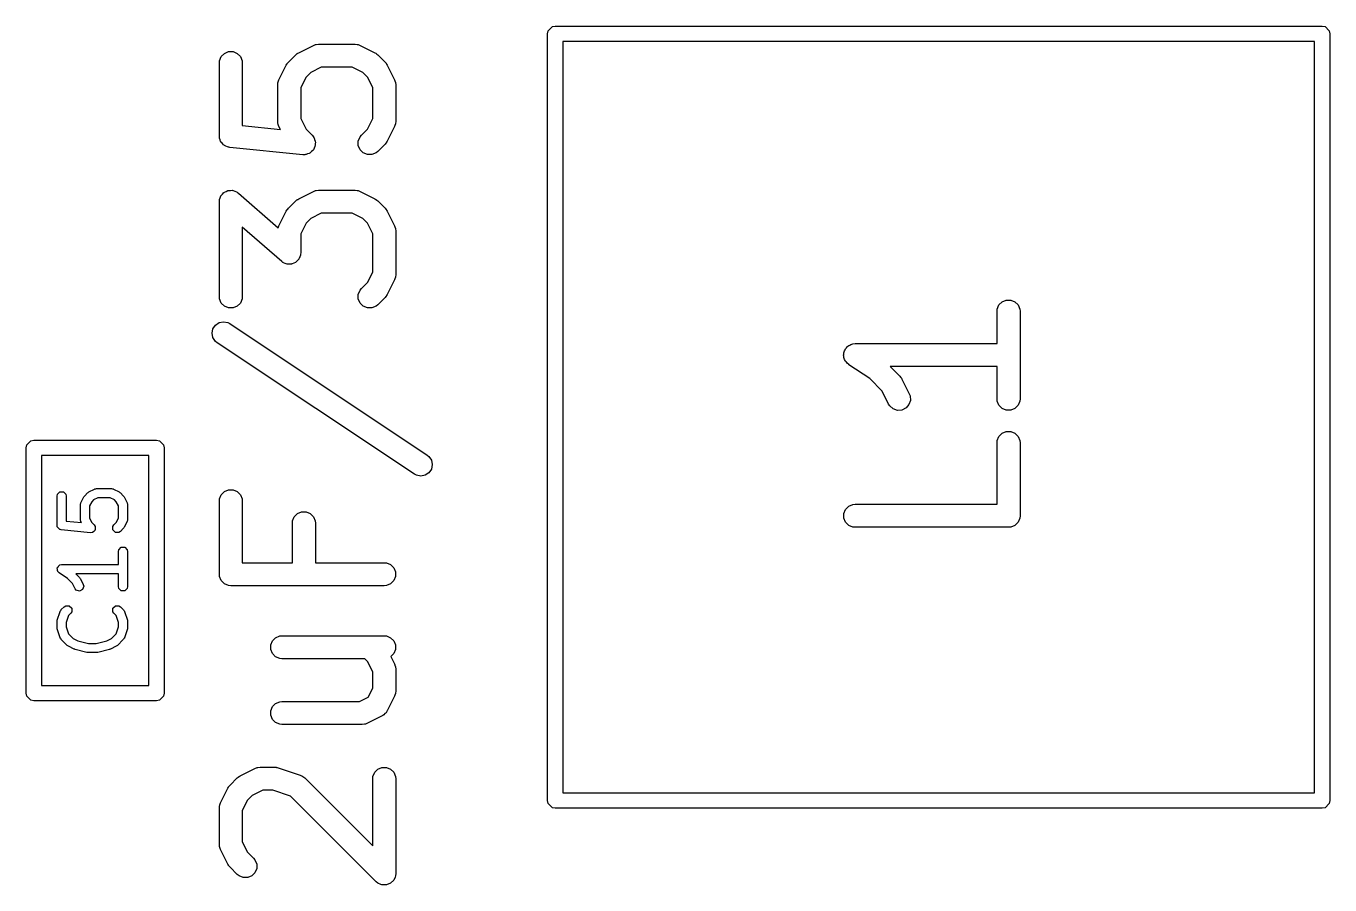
# Model space of a CAD drawing. Extents: x 4.17 to 6.89, y -6.18 to -1.34.
# Drawn here: x 4.8839 to 5.2185, y -2.9547 to -2.7343 of the extents above; entities that cross this region are included whole.
import ezdxf

# ---------------------------------------------------------------- set-up
doc = ezdxf.new("R2010")
doc.units = 0
doc.header["$MEASUREMENT"] = 0
doc.layers.add('BLACK', color=7, linetype='CONTINUOUS')

msp = doc.modelspace()

# ---------------------------------------------------------------- linework, layer by layer
at = {"layer": 'BLACK', "linetype": 'CONTINUOUS'}
for p, q in [((5.01772, -2.73622), (5.01787, -2.73547)), ((5.01772, -2.93307), (5.01772, -2.73622)), ((5.01787, -2.73547), (5.01893, -2.7344)), ((5.01893, -2.7344), (5.01969, -2.73425)), ((5.01969, -2.73425), (5.21654, -2.73425)), ((5.21654, -2.73425), (5.21729, -2.7344)), ((5.21729, -2.7344), (5.21835, -2.73547)), ((5.21835, -2.73547), (5.2185, -2.73622)), ((5.2185, -2.73622), (5.2185, -2.93307)), ((4.95384, -2.74108), (4.95759, -2.7392)), ((4.95759, -2.7392), (4.95813, -2.739)), ((4.95813, -2.739), (4.95823, -2.73899)), ((4.95823, -2.73899), (4.95833, -2.73895)), ((4.95833, -2.73895), (4.95891, -2.73889)), ((4.95891, -2.73889), (4.96828, -2.73889)), ((4.96828, -2.73889), (4.96886, -2.73895)), ((4.96886, -2.73895), (4.96896, -2.73899)), ((4.96896, -2.73899), (4.96906, -2.739)), ((4.96906, -2.739), (4.9696, -2.7392)), ((4.9696, -2.7392), (4.97335, -2.74108)), ((5.02165, -2.73819), (5.02165, -2.9311)), ((5.21457, -2.73819), (5.02165, -2.73819)), ((5.21457, -2.9311), (5.21457, -2.73819)), ((4.93346, -2.74372), (4.93351, -2.74314)), ((4.93346, -2.76247), (4.93346, -2.74372)), ((4.93351, -2.74314), (4.93396, -2.74208)), ((4.93396, -2.74208), (4.93477, -2.74126)), ((4.93477, -2.74126), (4.93583, -2.74082)), ((4.93583, -2.74082), (4.93699, -2.74082)), ((4.93699, -2.74082), (4.93805, -2.74126)), ((4.93805, -2.74126), (4.93887, -2.74208)), ((4.93887, -2.74208), (4.93931, -2.74314)), ((4.93931, -2.74314), (4.93936, -2.74372)), ((4.93936, -2.74372), (4.93936, -2.75979)), ((4.95064, -2.74427), (4.9508, -2.74403)), ((4.9508, -2.74403), (4.95083, -2.74395)), ((4.95083, -2.74395), (4.95089, -2.74387)), ((4.95089, -2.74387), (4.95095, -2.74378)), ((4.95095, -2.74378), (4.95101, -2.74373)), ((4.95101, -2.74373), (4.9512, -2.74351)), ((4.9512, -2.74351), (4.95307, -2.74163)), ((4.95307, -2.74163), (4.9533, -2.74145)), ((4.9533, -2.74145), (4.95335, -2.74139)), ((4.95335, -2.74139), (4.95344, -2.74133)), ((4.95344, -2.74133), (4.95352, -2.74126)), ((4.95352, -2.74126), (4.95359, -2.74123)), ((4.95359, -2.74123), (4.95384, -2.74108)), ((4.97335, -2.74108), (4.9736, -2.74123)), ((4.9736, -2.74123), (4.97367, -2.74126)), ((4.97367, -2.74126), (4.97375, -2.74133)), ((4.97375, -2.74133), (4.97384, -2.74139)), ((4.97384, -2.74139), (4.97389, -2.74145)), ((4.97389, -2.74145), (4.97412, -2.74163)), ((4.97412, -2.74163), (4.97599, -2.74351)), ((4.97599, -2.74351), (4.97618, -2.74373)), ((4.97618, -2.74373), (4.97624, -2.74378)), ((4.97624, -2.74378), (4.97629, -2.74387)), ((4.97629, -2.74387), (4.97636, -2.74395)), ((4.97636, -2.74395), (4.97639, -2.74403)), ((4.97639, -2.74403), (4.97655, -2.74427)), ((4.94877, -2.74802), (4.95064, -2.74427)), ((4.95571, -2.74734), (4.95436, -2.75004)), ((4.95691, -2.74615), (4.95571, -2.74734)), ((4.9596, -2.7448), (4.95691, -2.74615)), ((4.96758, -2.7448), (4.9596, -2.7448)), ((4.97028, -2.74615), (4.96758, -2.7448)), ((4.97148, -2.74734), (4.97028, -2.74615)), ((4.97283, -2.75004), (4.97148, -2.74734)), ((4.97655, -2.74427), (4.97842, -2.74802)), ((4.94846, -2.74934), (4.94851, -2.74877)), ((4.94846, -2.75872), (4.94846, -2.74934)), ((4.94851, -2.74877), (4.94855, -2.74867)), ((4.94855, -2.74867), (4.94856, -2.74856)), ((4.94856, -2.74856), (4.94877, -2.74802)), ((4.95436, -2.75004), (4.95436, -2.75802)), ((4.97283, -2.75802), (4.97283, -2.75004)), ((4.97842, -2.74802), (4.97863, -2.74856)), ((4.97863, -2.74856), (4.97864, -2.74867)), ((4.97864, -2.74867), (4.97868, -2.74877)), ((4.97868, -2.74877), (4.97873, -2.74934)), ((4.97873, -2.74934), (4.97873, -2.75872)), ((4.93936, -2.75979), (4.94913, -2.76077)), ((4.94851, -2.75929), (4.94846, -2.75872)), ((4.94855, -2.75939), (4.94851, -2.75929)), ((4.94856, -2.7595), (4.94855, -2.75939)), ((4.94877, -2.76004), (4.94856, -2.7595)), ((4.94913, -2.76077), (4.94877, -2.76004)), ((4.95436, -2.75802), (4.95571, -2.76072)), ((4.95571, -2.76072), (4.95725, -2.76225)), ((4.96994, -2.76225), (4.97148, -2.76072)), ((4.97148, -2.76072), (4.97283, -2.75802)), ((4.97842, -2.76004), (4.97655, -2.76379)), ((4.97863, -2.7595), (4.97842, -2.76004)), ((4.97864, -2.75939), (4.97863, -2.7595)), ((4.97868, -2.75929), (4.97864, -2.75939)), ((4.97873, -2.75872), (4.97868, -2.75929)), ((4.93348, -2.76268), (4.93346, -2.76247)), ((4.93347, -2.76275), (4.93348, -2.76268)), ((4.93349, -2.76282), (4.93347, -2.76275)), ((4.93351, -2.76304), (4.93349, -2.76282)), ((4.93368, -2.76344), (4.93351, -2.76304)), ((4.9338, -2.76386), (4.93368, -2.76344)), ((4.9339, -2.76397), (4.9338, -2.76386)), ((4.93396, -2.76411), (4.9339, -2.76397)), ((4.93426, -2.76441), (4.93396, -2.76411)), ((4.95725, -2.76225), (4.95761, -2.7627)), ((4.95761, -2.7627), (4.95767, -2.76284)), ((4.95767, -2.76284), (4.95776, -2.76295)), ((4.95776, -2.76295), (4.95789, -2.76337)), ((4.95789, -2.76337), (4.95805, -2.76377)), ((4.95805, -2.76377), (4.95805, -2.76391)), ((4.95805, -2.76391), (4.9581, -2.76406)), ((4.9581, -2.76406), (4.95805, -2.76449)), ((4.96913, -2.76377), (4.96958, -2.7627)), ((4.96913, -2.76492), (4.96913, -2.76377)), ((4.96958, -2.7627), (4.96994, -2.76225)), ((4.97636, -2.76411), (4.97629, -2.76419)), ((4.97639, -2.76404), (4.97636, -2.76411)), ((4.97655, -2.76379), (4.97639, -2.76404)), ((4.93453, -2.76475), (4.93426, -2.76441)), ((4.93466, -2.76482), (4.93453, -2.76475)), ((4.93477, -2.76492), (4.93466, -2.76482)), ((4.93517, -2.76509), (4.93477, -2.76492)), ((4.93555, -2.76529), (4.93517, -2.76509)), ((4.93577, -2.76534), (4.93555, -2.76529)), ((4.93583, -2.76536), (4.93577, -2.76534)), ((4.93591, -2.76536), (4.93583, -2.76536)), ((4.93612, -2.76541), (4.93591, -2.76536)), ((4.95486, -2.76728), (4.93612, -2.76541)), ((4.95544, -2.76728), (4.95486, -2.76728)), ((4.95559, -2.76724), (4.95544, -2.76728)), ((4.95573, -2.76724), (4.95559, -2.76724)), ((4.95613, -2.76707), (4.95573, -2.76724)), ((4.95655, -2.76695), (4.95613, -2.76707)), ((4.95666, -2.76685), (4.95655, -2.76695)), ((4.9568, -2.7668), (4.95666, -2.76685)), ((4.9571, -2.76649), (4.9568, -2.7668)), ((4.95744, -2.76622), (4.9571, -2.76649)), ((4.95751, -2.76609), (4.95744, -2.76622)), ((4.95761, -2.76598), (4.95751, -2.76609)), ((4.95778, -2.76558), (4.95761, -2.76598)), ((4.95798, -2.7652), (4.95778, -2.76558)), ((4.958, -2.76506), (4.95798, -2.7652)), ((4.95805, -2.76492), (4.958, -2.76506)), ((4.95805, -2.76449), (4.95805, -2.76492)), ((4.96958, -2.76598), (4.96913, -2.76492)), ((4.97039, -2.7668), (4.96958, -2.76598)), ((4.97145, -2.76724), (4.97039, -2.7668)), ((4.97261, -2.76724), (4.97145, -2.76724)), ((4.97367, -2.7668), (4.97261, -2.76724)), ((4.97412, -2.76643), (4.97367, -2.7668)), ((4.97599, -2.76456), (4.97412, -2.76643)), ((4.97618, -2.76433), (4.97599, -2.76456)), ((4.97624, -2.76428), (4.97618, -2.76433)), ((4.97629, -2.76419), (4.97624, -2.76428)), ((4.93396, -2.7777), (4.93429, -2.77736)), ((4.93429, -2.77736), (4.93461, -2.777)), ((4.93461, -2.777), (4.9347, -2.77696)), ((4.9347, -2.77696), (4.93477, -2.77688)), ((4.93477, -2.77688), (4.93521, -2.7767)), ((4.93521, -2.7767), (4.93564, -2.77649)), ((4.93564, -2.77649), (4.93574, -2.77648)), ((4.93574, -2.77648), (4.93583, -2.77644)), ((4.93583, -2.77644), (4.93631, -2.77644)), ((4.93631, -2.77644), (4.93679, -2.77641)), ((4.93679, -2.77641), (4.93689, -2.77644)), ((4.93689, -2.77644), (4.93699, -2.77644)), ((4.93699, -2.77644), (4.93743, -2.77663)), ((4.93743, -2.77663), (4.93788, -2.77678)), ((4.93788, -2.77678), (4.938, -2.77686)), ((4.938, -2.77686), (4.93805, -2.77688)), ((4.93805, -2.77688), (4.93811, -2.77694)), ((4.93811, -2.77694), (4.93835, -2.77712)), ((4.93835, -2.77712), (4.94856, -2.78605)), ((4.95384, -2.77857), (4.95759, -2.7767)), ((4.95759, -2.7767), (4.95813, -2.77649)), ((4.95813, -2.77649), (4.95823, -2.77648)), ((4.95823, -2.77648), (4.95833, -2.77644)), ((4.95833, -2.77644), (4.95891, -2.77639)), ((4.95891, -2.77639), (4.96828, -2.77639)), ((4.96828, -2.77639), (4.96886, -2.77644)), ((4.96886, -2.77644), (4.96896, -2.77648)), ((4.96896, -2.77648), (4.96906, -2.77649)), ((4.96906, -2.77649), (4.9696, -2.7767)), ((4.9696, -2.7767), (4.97335, -2.77857)), ((4.93346, -2.77934), (4.93349, -2.77904)), ((4.93346, -2.80371), (4.93346, -2.77934)), ((4.93348, -2.77896), (4.9335, -2.7789)), ((4.93349, -2.77904), (4.93348, -2.77896)), ((4.9335, -2.7789), (4.93351, -2.77876)), ((4.93351, -2.77876), (4.9337, -2.77832)), ((4.9337, -2.77832), (4.93385, -2.77787)), ((4.93385, -2.77787), (4.93392, -2.77779)), ((4.93392, -2.77779), (4.93396, -2.7777)), ((4.9512, -2.781), (4.95307, -2.77913)), ((4.95307, -2.77913), (4.9533, -2.77894)), ((4.9533, -2.77894), (4.95335, -2.77888)), ((4.95335, -2.77888), (4.95344, -2.77883)), ((4.95344, -2.77883), (4.95352, -2.77876)), ((4.95352, -2.77876), (4.95359, -2.77873)), ((4.95359, -2.77873), (4.95384, -2.77857)), ((4.97335, -2.77857), (4.9736, -2.77873)), ((4.9736, -2.77873), (4.97367, -2.77876)), ((4.97367, -2.77876), (4.97375, -2.77883)), ((4.97375, -2.77883), (4.97384, -2.77888)), ((4.97384, -2.77888), (4.97389, -2.77894)), ((4.97389, -2.77894), (4.97412, -2.77913)), ((4.97412, -2.77913), (4.97599, -2.781)), ((4.94877, -2.78552), (4.95064, -2.78177)), ((4.95064, -2.78177), (4.9508, -2.78152)), ((4.9508, -2.78152), (4.95083, -2.78145)), ((4.95083, -2.78145), (4.95089, -2.78137)), ((4.95089, -2.78137), (4.95095, -2.78128)), ((4.95095, -2.78128), (4.95101, -2.78123)), ((4.95101, -2.78123), (4.9512, -2.781)), ((4.95691, -2.78364), (4.95571, -2.78484)), ((4.9596, -2.78229), (4.95691, -2.78364)), ((4.96758, -2.78229), (4.9596, -2.78229)), ((4.97028, -2.78364), (4.96758, -2.78229)), ((4.97148, -2.78484), (4.97028, -2.78364)), ((4.97599, -2.781), (4.97618, -2.78123)), ((4.97618, -2.78123), (4.97624, -2.78128)), ((4.97624, -2.78128), (4.97629, -2.78137)), ((4.97629, -2.78137), (4.97636, -2.78145)), ((4.97636, -2.78145), (4.97639, -2.78152)), ((4.97639, -2.78152), (4.97655, -2.78177)), ((4.97655, -2.78177), (4.97842, -2.78552)), ((4.94946, -2.79469), (4.93936, -2.78585)), ((4.93936, -2.78585), (4.93936, -2.80371)), ((4.94856, -2.78605), (4.94877, -2.78552)), ((4.95571, -2.78484), (4.95436, -2.78754)), ((4.95436, -2.78754), (4.95436, -2.79246)), ((4.97283, -2.78754), (4.97148, -2.78484)), ((4.97283, -2.79739), (4.97283, -2.78754)), ((4.97842, -2.78552), (4.97863, -2.78606)), ((4.97863, -2.78606), (4.97864, -2.78617)), ((4.97864, -2.78617), (4.97868, -2.78626)), ((4.97868, -2.78626), (4.97873, -2.78684)), ((4.97873, -2.78684), (4.97873, -2.79809)), ((4.95386, -2.7941), (4.95352, -2.79444)), ((4.9539, -2.79401), (4.95386, -2.7941)), ((4.95397, -2.79394), (4.9539, -2.79401)), ((4.95412, -2.79348), (4.95397, -2.79394)), ((4.9543, -2.79304), (4.95412, -2.79348)), ((4.95432, -2.7929), (4.9543, -2.79304)), ((4.95434, -2.79285), (4.95432, -2.7929)), ((4.95436, -2.79246), (4.95433, -2.79277)), ((4.95433, -2.79277), (4.95434, -2.79285)), ((4.94971, -2.79486), (4.94946, -2.79469)), ((4.94977, -2.79492), (4.94971, -2.79486)), ((4.94982, -2.79494), (4.94977, -2.79492)), ((4.94993, -2.79502), (4.94982, -2.79494)), ((4.95039, -2.79518), (4.94993, -2.79502)), ((4.95083, -2.79536), (4.95039, -2.79518)), ((4.95093, -2.79536), (4.95083, -2.79536)), ((4.95103, -2.79539), (4.95093, -2.79536)), ((4.9515, -2.79536), (4.95103, -2.79539)), ((4.95198, -2.79536), (4.9515, -2.79536)), ((4.95208, -2.79532), (4.95198, -2.79536)), ((4.95218, -2.79531), (4.95208, -2.79532)), ((4.95261, -2.7951), (4.95218, -2.79531)), ((4.95305, -2.79492), (4.95261, -2.7951)), ((4.95312, -2.79485), (4.95305, -2.79492)), ((4.95321, -2.7948), (4.95312, -2.79485)), ((4.95352, -2.79444), (4.95321, -2.7948)), ((4.97148, -2.80009), (4.97283, -2.79739)), ((4.96994, -2.80162), (4.97148, -2.80009)), ((4.97842, -2.79941), (4.97655, -2.80316)), ((4.97863, -2.79887), (4.97842, -2.79941)), ((4.97864, -2.79876), (4.97863, -2.79887)), ((4.97868, -2.79866), (4.97864, -2.79876)), ((4.97873, -2.79809), (4.97868, -2.79866)), ((4.93351, -2.80429), (4.93346, -2.80371)), ((4.93396, -2.80535), (4.93351, -2.80429)), ((4.93931, -2.80429), (4.93887, -2.80535)), ((4.93936, -2.80371), (4.93931, -2.80429)), ((4.96913, -2.80314), (4.96958, -2.80207)), ((4.96913, -2.80429), (4.96913, -2.80314)), ((4.96958, -2.80535), (4.96913, -2.80429)), ((4.96958, -2.80207), (4.96994, -2.80162)), ((4.97599, -2.80393), (4.97412, -2.8058)), ((4.97618, -2.8037), (4.97599, -2.80393)), ((4.97624, -2.80365), (4.97618, -2.8037)), ((4.97629, -2.80356), (4.97624, -2.80365)), ((4.97636, -2.80348), (4.97629, -2.80356)), ((4.97639, -2.80341), (4.97636, -2.80348)), ((4.97655, -2.80316), (4.97639, -2.80341)), ((4.93477, -2.80617), (4.93396, -2.80535)), ((4.93583, -2.80661), (4.93477, -2.80617)), ((4.93699, -2.80661), (4.93583, -2.80661)), ((4.93805, -2.80617), (4.93699, -2.80661)), ((4.93887, -2.80535), (4.93805, -2.80617)), ((4.97039, -2.80617), (4.96958, -2.80535)), ((4.97145, -2.80661), (4.97039, -2.80617)), ((4.97261, -2.80661), (4.97145, -2.80661)), ((4.97367, -2.80617), (4.97261, -2.80661)), ((4.97412, -2.8058), (4.97367, -2.80617)), ((5.13306, -2.80746), (5.13312, -2.80689)), ((5.13306, -2.81576), (5.13306, -2.80746)), ((5.13312, -2.80689), (5.13356, -2.80582)), ((5.13356, -2.80582), (5.13438, -2.80501)), ((5.13438, -2.80501), (5.13544, -2.80457)), ((5.13544, -2.80457), (5.13659, -2.80457)), ((5.13659, -2.80457), (5.13766, -2.80501)), ((5.13766, -2.80501), (5.13847, -2.80582)), ((5.13847, -2.80582), (5.13891, -2.80689)), ((5.13891, -2.80689), (5.13897, -2.80746)), ((5.13897, -2.80746), (5.13897, -2.82996)), ((4.93181, -2.81196), (4.93245, -2.811)), ((4.93245, -2.811), (4.9334, -2.81036)), ((4.9334, -2.81036), (4.93453, -2.81013)), ((4.93453, -2.81013), (4.93566, -2.81036)), ((4.93566, -2.81036), (4.93617, -2.81063)), ((4.93617, -2.81063), (4.98679, -2.84437)), ((4.93158, -2.81309), (4.93181, -2.81196)), ((4.93181, -2.81422), (4.93158, -2.81309)), ((4.93245, -2.81518), (4.93181, -2.81422)), ((4.9329, -2.81554), (4.93245, -2.81518)), ((4.98352, -2.84929), (4.9329, -2.81554)), ((5.09386, -2.81787), (5.09392, -2.81758)), ((5.09392, -2.81758), (5.09408, -2.81734)), ((5.09408, -2.81734), (5.09419, -2.81707)), ((5.09419, -2.81707), (5.0944, -2.81687)), ((5.0944, -2.81687), (5.09456, -2.81662)), ((5.09456, -2.81662), (5.0948, -2.81646)), ((5.0948, -2.81646), (5.09501, -2.81625)), ((5.09501, -2.81625), (5.09527, -2.81614)), ((5.09527, -2.81614), (5.09551, -2.81598)), ((5.09551, -2.81598), (5.0958, -2.81593)), ((5.0958, -2.81593), (5.09607, -2.81581)), ((5.09607, -2.81581), (5.09664, -2.81576)), ((5.09664, -2.81576), (5.09664, -2.81576)), ((5.09664, -2.81576), (5.09664, -2.81576)), ((5.09664, -2.81576), (5.09665, -2.81576)), ((5.09665, -2.81576), (5.13306, -2.81576)), ((5.09369, -2.81871), (5.09375, -2.81843)), ((5.09375, -2.819), (5.09369, -2.81871)), ((5.09375, -2.81813), (5.09386, -2.81787)), ((5.09375, -2.81843), (5.09375, -2.81813)), ((5.09375, -2.81929), (5.09375, -2.819)), ((5.09386, -2.81956), (5.09375, -2.81929)), ((5.09392, -2.81984), (5.09386, -2.81956)), ((5.09408, -2.82008), (5.09392, -2.81984)), ((5.09419, -2.82035), (5.09408, -2.82008)), ((5.0944, -2.82056), (5.09419, -2.82035)), ((5.09456, -2.8208), (5.0944, -2.82056)), ((5.095, -2.82116), (5.09456, -2.8208)), ((5.09501, -2.82117), (5.095, -2.82116)), ((5.10039, -2.82475), (5.09501, -2.82117)), ((5.09501, -2.82117), (5.09501, -2.82117)), ((5.09501, -2.82117), (5.09501, -2.82117)), ((5.13306, -2.82166), (5.10565, -2.82166)), ((5.10565, -2.82166), (5.10811, -2.82412)), ((5.10811, -2.82412), (5.10829, -2.82435)), ((5.10829, -2.82435), (5.10835, -2.8244)), ((5.10835, -2.8244), (5.10841, -2.82449)), ((5.13306, -2.82996), (5.13306, -2.82166)), ((5.10359, -2.82796), (5.10039, -2.82475)), ((5.10841, -2.82449), (5.10848, -2.82457)), ((5.10848, -2.82457), (5.10851, -2.82464)), ((5.10851, -2.82464), (5.10866, -2.82489)), ((5.10866, -2.82489), (5.11054, -2.82864)), ((5.10525, -2.83128), (5.10359, -2.82796)), ((5.11082, -2.83033), (5.11046, -2.83142)), ((5.11054, -2.82864), (5.11074, -2.82918)), ((5.11074, -2.82918), (5.11082, -2.83033)), ((5.13312, -2.83053), (5.13306, -2.82996)), ((5.13356, -2.8316), (5.13312, -2.83053)), ((5.13891, -2.83053), (5.13847, -2.8316)), ((5.13897, -2.82996), (5.13891, -2.83053)), ((5.10556, -2.83177), (5.10525, -2.83128)), ((5.10643, -2.83252), (5.10556, -2.83177)), ((5.10753, -2.83289), (5.10643, -2.83252)), ((5.10867, -2.83281), (5.10753, -2.83289)), ((5.10971, -2.83229), (5.10867, -2.83281)), ((5.11046, -2.83142), (5.10971, -2.83229)), ((5.13438, -2.83241), (5.13356, -2.8316)), ((5.13544, -2.83285), (5.13438, -2.83241)), ((5.13659, -2.83285), (5.13544, -2.83285)), ((5.13766, -2.83241), (5.13659, -2.83285)), ((5.13847, -2.8316), (5.13766, -2.83241)), ((4.88401, -2.84177), (4.88507, -2.8407)), ((4.88507, -2.8407), (4.88583, -2.84055)), ((4.88583, -2.84055), (4.91732, -2.84055)), ((4.91732, -2.84055), (4.91808, -2.8407)), ((4.91808, -2.8407), (4.91914, -2.84177)), ((5.13306, -2.84121), (5.13312, -2.84063)), ((5.13312, -2.84063), (5.13356, -2.83957)), ((5.13356, -2.83957), (5.13438, -2.83875)), ((5.13438, -2.83875), (5.13544, -2.83831)), ((5.13544, -2.83831), (5.13659, -2.83831)), ((5.13659, -2.83831), (5.13766, -2.83875)), ((5.13766, -2.83875), (5.13847, -2.83957)), ((5.13847, -2.83957), (5.13891, -2.84063)), ((5.13891, -2.84063), (5.13897, -2.84121)), ((4.88386, -2.84252), (4.88401, -2.84177)), ((4.88386, -2.90551), (4.88386, -2.84252)), ((4.8878, -2.84449), (4.8878, -2.90354)), ((4.91535, -2.84449), (4.8878, -2.84449)), ((4.91535, -2.90354), (4.91535, -2.84449)), ((4.91914, -2.84177), (4.91929, -2.84252)), ((4.91929, -2.84252), (4.91929, -2.90551)), ((4.98679, -2.84437), (4.98724, -2.84474)), ((5.13306, -2.857), (5.13306, -2.84121)), ((5.13897, -2.84121), (5.13897, -2.85995)), ((4.98724, -2.84474), (4.98788, -2.8457)), ((4.98788, -2.8457), (4.98811, -2.84683)), ((4.98811, -2.84683), (4.98788, -2.84796)), ((4.98403, -2.84956), (4.98352, -2.84929)), ((4.98516, -2.84978), (4.98403, -2.84956)), ((4.98629, -2.84956), (4.98516, -2.84978)), ((4.98724, -2.84892), (4.98629, -2.84956)), ((4.98788, -2.84796), (4.98724, -2.84892)), ((4.89181, -2.85489), (4.8919, -2.85444)), ((4.8919, -2.85444), (4.89254, -2.8538)), ((4.89254, -2.8538), (4.89344, -2.8538)), ((4.89344, -2.8538), (4.89408, -2.85444)), ((4.89408, -2.85444), (4.89417, -2.85489)), ((4.8989, -2.85481), (4.89965, -2.85406)), ((4.89965, -2.85406), (4.89981, -2.85395)), ((4.89981, -2.85395), (4.89996, -2.85384)), ((4.89996, -2.85384), (4.90146, -2.85309)), ((4.90146, -2.85309), (4.90152, -2.85307)), ((4.90152, -2.85307), (4.90154, -2.85305)), ((4.90154, -2.85305), (4.90172, -2.85302)), ((4.90172, -2.85302), (4.9019, -2.85297)), ((4.9019, -2.85297), (4.90193, -2.85297)), ((4.90193, -2.85297), (4.90199, -2.85296)), ((4.90199, -2.85296), (4.90574, -2.85296)), ((4.90574, -2.85296), (4.9058, -2.85297)), ((4.9058, -2.85297), (4.90582, -2.85297)), ((4.90582, -2.85297), (4.906, -2.85302)), ((4.906, -2.85302), (4.90619, -2.85305)), ((4.90619, -2.85305), (4.90621, -2.85307)), ((4.90621, -2.85307), (4.90627, -2.85309)), ((4.90627, -2.85309), (4.90777, -2.85384)), ((4.90777, -2.85384), (4.90792, -2.85395)), ((4.90792, -2.85395), (4.90807, -2.85406)), ((4.90807, -2.85406), (4.90882, -2.85481)), ((4.93396, -2.85457), (4.93477, -2.85375)), ((4.93477, -2.85375), (4.93583, -2.85331)), ((4.93583, -2.85331), (4.93699, -2.85331)), ((4.93699, -2.85331), (4.93805, -2.85375)), ((4.93805, -2.85375), (4.93887, -2.85457)), ((4.89181, -2.86239), (4.89181, -2.85489)), ((4.89417, -2.85489), (4.89417, -2.86132)), ((4.89781, -2.85706), (4.89786, -2.85688)), ((4.89782, -2.85708), (4.89781, -2.85706)), ((4.89781, -2.85714), (4.89782, -2.85708)), ((4.89781, -2.86089), (4.89781, -2.85714)), ((4.89786, -2.85688), (4.8979, -2.85669)), ((4.8979, -2.85669), (4.89792, -2.85667)), ((4.89792, -2.85667), (4.89793, -2.85661)), ((4.89793, -2.85661), (4.89868, -2.85511)), ((4.89868, -2.85511), (4.8988, -2.85497)), ((4.8988, -2.85497), (4.8989, -2.85481)), ((4.90071, -2.85634), (4.90017, -2.85742)), ((4.90017, -2.85742), (4.90017, -2.86061)), ((4.90119, -2.85586), (4.90071, -2.85634)), ((4.90227, -2.85532), (4.90119, -2.85586)), ((4.90546, -2.85532), (4.90227, -2.85532)), ((4.90654, -2.85586), (4.90546, -2.85532)), ((4.90702, -2.85634), (4.90654, -2.85586)), ((4.90756, -2.85742), (4.90702, -2.85634)), ((4.90756, -2.86061), (4.90756, -2.85742)), ((4.90882, -2.85481), (4.90893, -2.85497)), ((4.90893, -2.85497), (4.90904, -2.85511)), ((4.90904, -2.85511), (4.90979, -2.85661)), ((4.90979, -2.85661), (4.90981, -2.85667)), ((4.90981, -2.85667), (4.90983, -2.85669)), ((4.90983, -2.85669), (4.90987, -2.85688)), ((4.90987, -2.85688), (4.90992, -2.85706)), ((4.90992, -2.85706), (4.90991, -2.85708)), ((4.90991, -2.85708), (4.90992, -2.85714)), ((4.90992, -2.85714), (4.90992, -2.86089)), ((4.93346, -2.85621), (4.93351, -2.85563)), ((4.93346, -2.87495), (4.93346, -2.85621)), ((4.93351, -2.85563), (4.93396, -2.85457)), ((4.93887, -2.85457), (4.93931, -2.85563)), ((4.93931, -2.85563), (4.93936, -2.85621)), ((4.93936, -2.85621), (4.93936, -2.872)), ((5.09419, -2.85831), (5.09501, -2.8575)), ((5.09501, -2.8575), (5.09607, -2.85706)), ((5.09607, -2.85706), (5.09665, -2.857)), ((5.09665, -2.857), (5.13306, -2.857)), ((4.89782, -2.86095), (4.89781, -2.86089)), ((4.89781, -2.86098), (4.89782, -2.86095)), ((4.89786, -2.86116), (4.89781, -2.86098)), ((4.8979, -2.86134), (4.89786, -2.86116)), ((4.90017, -2.86061), (4.90071, -2.86169)), ((4.90702, -2.86169), (4.90756, -2.86061)), ((4.90987, -2.86116), (4.90983, -2.86134)), ((4.90992, -2.86098), (4.90987, -2.86116)), ((4.90992, -2.86089), (4.90991, -2.86095)), ((4.90991, -2.86095), (4.90992, -2.86098)), ((4.95226, -2.86125), (4.9527, -2.86019)), ((4.9527, -2.86019), (4.95352, -2.85937)), ((4.95352, -2.85937), (4.95458, -2.85893)), ((4.95458, -2.85893), (4.95573, -2.85893)), ((4.95573, -2.85893), (4.9568, -2.85937)), ((4.9568, -2.85937), (4.95761, -2.86019)), ((4.95761, -2.86019), (4.95805, -2.86125)), ((5.09375, -2.85938), (5.09419, -2.85831)), ((5.09375, -2.86053), (5.09375, -2.85938)), ((5.09419, -2.8616), (5.09375, -2.86053)), ((5.13891, -2.86053), (5.13847, -2.8616)), ((5.13897, -2.85995), (5.13891, -2.86053)), ((4.89186, -2.86267), (4.89181, -2.86239)), ((4.89186, -2.86273), (4.89186, -2.86267)), ((4.89188, -2.86276), (4.89186, -2.86273)), ((4.8919, -2.86284), (4.89188, -2.86276)), ((4.89218, -2.86313), (4.8919, -2.86284)), ((4.89243, -2.86343), (4.89218, -2.86313)), ((4.89251, -2.86346), (4.89243, -2.86343)), ((4.89254, -2.86348), (4.89251, -2.86346)), ((4.8926, -2.86348), (4.89254, -2.86348)), ((4.89287, -2.86357), (4.8926, -2.86348)), ((4.90037, -2.86432), (4.89287, -2.86357)), ((4.89417, -2.86132), (4.89808, -2.86171)), ((4.89792, -2.86136), (4.8979, -2.86134)), ((4.89793, -2.86142), (4.89792, -2.86136)), ((4.89808, -2.86171), (4.89793, -2.86142)), ((4.90083, -2.86427), (4.90037, -2.86432)), ((4.90071, -2.86169), (4.90132, -2.86231)), ((4.90088, -2.86423), (4.90083, -2.86427)), ((4.90094, -2.86423), (4.90088, -2.86423)), ((4.90122, -2.86395), (4.90094, -2.86423)), ((4.90153, -2.8637), (4.90122, -2.86395)), ((4.90132, -2.86231), (4.90158, -2.86269)), ((4.90154, -2.86364), (4.90153, -2.8637)), ((4.90158, -2.86359), (4.90154, -2.86364)), ((4.90158, -2.86269), (4.90158, -2.86275)), ((4.90158, -2.86275), (4.90162, -2.8628)), ((4.90162, -2.8628), (4.90158, -2.8632)), ((4.90158, -2.8632), (4.90158, -2.86359)), ((4.90615, -2.86269), (4.9064, -2.86231)), ((4.90615, -2.86359), (4.90615, -2.86269)), ((4.90679, -2.86423), (4.90615, -2.86359)), ((4.9064, -2.86231), (4.90702, -2.86169)), ((4.90769, -2.86423), (4.90679, -2.86423)), ((4.90807, -2.86398), (4.90769, -2.86423)), ((4.90882, -2.86323), (4.90807, -2.86398)), ((4.90893, -2.86307), (4.90882, -2.86323)), ((4.90904, -2.86292), (4.90893, -2.86307)), ((4.90979, -2.86142), (4.90904, -2.86292)), ((4.90981, -2.86136), (4.90979, -2.86142)), ((4.90983, -2.86134), (4.90981, -2.86136)), ((4.95221, -2.86183), (4.95226, -2.86125)), ((4.95221, -2.872), (4.95221, -2.86183)), ((4.95805, -2.86125), (4.95811, -2.86183)), ((4.95811, -2.86183), (4.95811, -2.872)), ((5.09501, -2.86241), (5.09419, -2.8616)), ((5.09607, -2.86285), (5.09501, -2.86241)), ((5.09665, -2.86291), (5.09607, -2.86285)), ((5.13602, -2.86291), (5.09665, -2.86291)), ((5.13659, -2.86285), (5.13602, -2.86291)), ((5.13766, -2.86241), (5.13659, -2.86285)), ((5.13847, -2.8616), (5.13766, -2.86241)), ((4.90756, -2.86914), (4.90765, -2.86869)), ((4.90756, -2.87246), (4.90756, -2.86914)), ((4.90765, -2.86869), (4.90829, -2.86805)), ((4.90829, -2.86805), (4.90919, -2.86805)), ((4.90919, -2.86805), (4.90983, -2.86869)), ((4.90983, -2.86869), (4.90992, -2.86914)), ((4.90992, -2.86914), (4.90992, -2.87814)), ((4.89183, -2.87341), (4.8919, -2.87331)), ((4.8919, -2.87375), (4.89183, -2.87341)), ((4.8919, -2.87319), (4.89214, -2.87295)), ((4.8919, -2.87331), (4.8919, -2.87319)), ((4.8919, -2.87409), (4.8919, -2.87375)), ((4.89198, -2.87418), (4.8919, -2.87409)), ((4.89201, -2.8743), (4.89198, -2.87418)), ((4.89233, -2.87462), (4.89201, -2.8743)), ((4.89214, -2.87295), (4.89233, -2.87266)), ((4.89233, -2.87266), (4.89245, -2.87264)), ((4.89245, -2.87264), (4.89254, -2.87255)), ((4.89254, -2.87255), (4.89299, -2.87246)), ((4.89299, -2.87246), (4.90756, -2.87246)), ((4.93936, -2.872), (4.95221, -2.872)), ((4.95811, -2.872), (4.97578, -2.872)), ((4.97578, -2.872), (4.97636, -2.87206)), ((4.97636, -2.87206), (4.97742, -2.8725)), ((4.97742, -2.8725), (4.97824, -2.87331)), ((4.97824, -2.87331), (4.97868, -2.87438)), ((4.97868, -2.87438), (4.97868, -2.87553)), ((4.89449, -2.87606), (4.89233, -2.87462)), ((4.89577, -2.87734), (4.89449, -2.87606)), ((4.89643, -2.87867), (4.89577, -2.87734)), ((4.90756, -2.87482), (4.89659, -2.87482)), ((4.89659, -2.87482), (4.89757, -2.87581)), ((4.89757, -2.87581), (4.89768, -2.87596)), ((4.89768, -2.87596), (4.8978, -2.87611)), ((4.8978, -2.87611), (4.89855, -2.87761)), ((4.89855, -2.87761), (4.89867, -2.87806)), ((4.90756, -2.87814), (4.90756, -2.87482)), ((4.93351, -2.87553), (4.93346, -2.87495)), ((4.93396, -2.87659), (4.93351, -2.87553)), ((4.93477, -2.87741), (4.93396, -2.87659)), ((4.93583, -2.87785), (4.93477, -2.87741)), ((4.93641, -2.87791), (4.93583, -2.87785)), ((4.97578, -2.87791), (4.93641, -2.87791)), ((4.97636, -2.87785), (4.97578, -2.87791)), ((4.97742, -2.87741), (4.97636, -2.87785)), ((4.97824, -2.87659), (4.97742, -2.87741)), ((4.97868, -2.87553), (4.97824, -2.87659)), ((4.89671, -2.87903), (4.89643, -2.87867)), ((4.89757, -2.87932), (4.89671, -2.87903)), ((4.89838, -2.87891), (4.89757, -2.87932)), ((4.89867, -2.87806), (4.89838, -2.87891)), ((4.90765, -2.87859), (4.90756, -2.87814)), ((4.90829, -2.87923), (4.90765, -2.87859)), ((4.90919, -2.87923), (4.90829, -2.87923)), ((4.90983, -2.87859), (4.90919, -2.87923)), ((4.90992, -2.87814), (4.90983, -2.87859)), ((4.89187, -2.88677), (4.89262, -2.88452)), ((4.89262, -2.88452), (4.89265, -2.88446)), ((4.89265, -2.88444), (4.89275, -2.88428)), ((4.89265, -2.88446), (4.89265, -2.88444)), ((4.89275, -2.88428), (4.89285, -2.88412)), ((4.89285, -2.88412), (4.89287, -2.8841)), ((4.89287, -2.8841), (4.8929, -2.88405)), ((4.8929, -2.88405), (4.89365, -2.8833)), ((4.89365, -2.8833), (4.89404, -2.88305)), ((4.89404, -2.88305), (4.89494, -2.88305)), ((4.89494, -2.88305), (4.89558, -2.88369)), ((4.89558, -2.88459), (4.89532, -2.88497)), ((4.89558, -2.88369), (4.89558, -2.88459)), ((4.90615, -2.88369), (4.90679, -2.88305)), ((4.90615, -2.88459), (4.90615, -2.88369)), ((4.9064, -2.88497), (4.90615, -2.88459)), ((4.90679, -2.88305), (4.90769, -2.88305)), ((4.90769, -2.88305), (4.90807, -2.8833)), ((4.90807, -2.8833), (4.90882, -2.88405)), ((4.90882, -2.88405), (4.90886, -2.8841)), ((4.90886, -2.8841), (4.90888, -2.88412)), ((4.90888, -2.88412), (4.90897, -2.88428)), ((4.90897, -2.88428), (4.90908, -2.88444)), ((4.90908, -2.88444), (4.90908, -2.88446)), ((4.90908, -2.88446), (4.90911, -2.88452)), ((4.90911, -2.88452), (4.90986, -2.88677)), ((4.89181, -2.88714), (4.89185, -2.88695)), ((4.89181, -2.88864), (4.89181, -2.88714)), ((4.89185, -2.88695), (4.89187, -2.88677)), ((4.89477, -2.88553), (4.89417, -2.88733)), ((4.89417, -2.88733), (4.89417, -2.88845)), ((4.89532, -2.88497), (4.89477, -2.88553)), ((4.90695, -2.88553), (4.9064, -2.88497)), ((4.90756, -2.88733), (4.90695, -2.88553)), ((4.90756, -2.88845), (4.90756, -2.88733)), ((4.90986, -2.88677), (4.90988, -2.88695)), ((4.90988, -2.88695), (4.90992, -2.88714)), ((4.90992, -2.88714), (4.90992, -2.88864)), ((4.89185, -2.88882), (4.89181, -2.88864)), ((4.89187, -2.88901), (4.89185, -2.88882)), ((4.89262, -2.89126), (4.89187, -2.88901)), ((4.89265, -2.89131), (4.89262, -2.89126)), ((4.89265, -2.89134), (4.89265, -2.89131)), ((4.89417, -2.88845), (4.89477, -2.89025)), ((4.89477, -2.89025), (4.89594, -2.89142)), ((4.90579, -2.89142), (4.90695, -2.89025)), ((4.90695, -2.89025), (4.90756, -2.88845)), ((4.90911, -2.89126), (4.90908, -2.89131)), ((4.90908, -2.89131), (4.90908, -2.89134)), ((4.90986, -2.88901), (4.90911, -2.89126)), ((4.90988, -2.88882), (4.90986, -2.88901)), ((4.90992, -2.88864), (4.90988, -2.88882)), ((4.94708, -2.89206), (4.94789, -2.89125)), ((4.94789, -2.89125), (4.94896, -2.8908)), ((4.94896, -2.8908), (4.94953, -2.89075)), ((4.94953, -2.89075), (4.97578, -2.89075)), ((4.97578, -2.89075), (4.97636, -2.8908)), ((4.97636, -2.8908), (4.97742, -2.89125)), ((4.97742, -2.89125), (4.97824, -2.89206)), ((4.89275, -2.8915), (4.89265, -2.89134)), ((4.89285, -2.89166), (4.89275, -2.8915)), ((4.89287, -2.89167), (4.89285, -2.89166)), ((4.8929, -2.89172), (4.89287, -2.89167)), ((4.8944, -2.89322), (4.8929, -2.89172)), ((4.89456, -2.89333), (4.8944, -2.89322)), ((4.89471, -2.89344), (4.89456, -2.89333)), ((4.89621, -2.89419), (4.89471, -2.89344)), ((4.89594, -2.89142), (4.89715, -2.89202)), ((4.89634, -2.89423), (4.89621, -2.89419)), ((4.89645, -2.89428), (4.89634, -2.89423)), ((4.89945, -2.89503), (4.89645, -2.89428)), ((4.89715, -2.89202), (4.89988, -2.89271)), ((4.89988, -2.89271), (4.90184, -2.89271)), ((4.90184, -2.89271), (4.90458, -2.89202)), ((4.90527, -2.89428), (4.90227, -2.89503)), ((4.90458, -2.89202), (4.90579, -2.89142)), ((4.90539, -2.89423), (4.90527, -2.89428)), ((4.90552, -2.89419), (4.90539, -2.89423)), ((4.90702, -2.89344), (4.90552, -2.89419)), ((4.90717, -2.89333), (4.90702, -2.89344)), ((4.90732, -2.89322), (4.90717, -2.89333)), ((4.90882, -2.89172), (4.90732, -2.89322)), ((4.90886, -2.89167), (4.90882, -2.89172)), ((4.90888, -2.89166), (4.90886, -2.89167)), ((4.90897, -2.8915), (4.90888, -2.89166)), ((4.90908, -2.89134), (4.90897, -2.8915)), ((4.94664, -2.89312), (4.94708, -2.89206)), ((4.94664, -2.89428), (4.94664, -2.89312)), ((4.94708, -2.89534), (4.94664, -2.89428)), ((4.97824, -2.89206), (4.97868, -2.89312)), ((4.97868, -2.89428), (4.97824, -2.89534)), ((4.97868, -2.89312), (4.97868, -2.89428)), ((4.8996, -2.89504), (4.89945, -2.89503)), ((4.89974, -2.89507), (4.8996, -2.89504)), ((4.90199, -2.89507), (4.89974, -2.89507)), ((4.90213, -2.89504), (4.90199, -2.89507)), ((4.90227, -2.89503), (4.90213, -2.89504)), ((4.94789, -2.89616), (4.94708, -2.89534)), ((4.94896, -2.8966), (4.94789, -2.89616)), ((4.94953, -2.89665), (4.94896, -2.8966)), ((4.97081, -2.89665), (4.94953, -2.89665)), ((4.97148, -2.89732), (4.97081, -2.89665)), ((4.97283, -2.90002), (4.97148, -2.89732)), ((4.97824, -2.89534), (4.97747, -2.89611)), ((4.97747, -2.89611), (4.97842, -2.898)), ((4.97842, -2.898), (4.97863, -2.89855)), ((4.97283, -2.90425), (4.97283, -2.90002)), ((4.97863, -2.89855), (4.97864, -2.89865)), ((4.97864, -2.89865), (4.97868, -2.89875)), ((4.97868, -2.89875), (4.97873, -2.89933)), ((4.97873, -2.89933), (4.97873, -2.90495)), ((4.8878, -2.90354), (4.91535, -2.90354)), ((4.9717, -2.9065), (4.97283, -2.90425)), ((4.88401, -2.90627), (4.88386, -2.90551)), ((4.88507, -2.90733), (4.88401, -2.90627)), ((4.88583, -2.90748), (4.88507, -2.90733)), ((4.91732, -2.90748), (4.88583, -2.90748)), ((4.91808, -2.90733), (4.91732, -2.90748)), ((4.91914, -2.90627), (4.91808, -2.90733)), ((4.91929, -2.90551), (4.91914, -2.90627)), ((4.94789, -2.90812), (4.94896, -2.90768)), ((4.94896, -2.90768), (4.94953, -2.90762)), ((4.94953, -2.90762), (4.96946, -2.90762)), ((4.96946, -2.90762), (4.9717, -2.9065)), ((4.97842, -2.90627), (4.97655, -2.91002)), ((4.97863, -2.90573), (4.97842, -2.90627)), ((4.97864, -2.90562), (4.97863, -2.90573)), ((4.97868, -2.90553), (4.97864, -2.90562)), ((4.97873, -2.90495), (4.97868, -2.90553)), ((4.94664, -2.91), (4.94708, -2.90893)), ((4.94664, -2.91115), (4.94664, -2.91)), ((4.94708, -2.91221), (4.94664, -2.91115)), ((4.94708, -2.90893), (4.94789, -2.90812)), ((4.97523, -2.91134), (4.97148, -2.91321)), ((4.97532, -2.91128), (4.97523, -2.91134)), ((4.97537, -2.91126), (4.97532, -2.91128)), ((4.97542, -2.91122), (4.97537, -2.91126)), ((4.97572, -2.91103), (4.97542, -2.91122)), ((4.97596, -2.91075), (4.97572, -2.91103)), ((4.97624, -2.91051), (4.97596, -2.91075)), ((4.97642, -2.91022), (4.97624, -2.91051)), ((4.97647, -2.91016), (4.97642, -2.91022)), ((4.97649, -2.91012), (4.97647, -2.91016)), ((4.97655, -2.91002), (4.97649, -2.91012)), ((4.94789, -2.91303), (4.94708, -2.91221)), ((4.94896, -2.91347), (4.94789, -2.91303)), ((4.94953, -2.91353), (4.94896, -2.91347)), ((4.97016, -2.91353), (4.94953, -2.91353)), ((4.97073, -2.91347), (4.97016, -2.91353)), ((4.97083, -2.91343), (4.97073, -2.91347)), ((4.97094, -2.91342), (4.97083, -2.91343)), ((4.97148, -2.91321), (4.97094, -2.91342)), ((4.94259, -2.92481), (4.94313, -2.9246)), ((4.94313, -2.9246), (4.94324, -2.92459)), ((4.94324, -2.92459), (4.94333, -2.92455)), ((4.94333, -2.92455), (4.94391, -2.92449)), ((4.94391, -2.92449), (4.94766, -2.92449)), ((4.94766, -2.92449), (4.94795, -2.92452)), ((4.94795, -2.92452), (4.94803, -2.92452)), ((4.94803, -2.92452), (4.94813, -2.92454)), ((4.94813, -2.92454), (4.94823, -2.92455)), ((4.94823, -2.92455), (4.94831, -2.92458)), ((4.94831, -2.92458), (4.94859, -2.92465)), ((4.94859, -2.92465), (4.95422, -2.92652)), ((4.97414, -2.92499), (4.9752, -2.92455)), ((4.9752, -2.92455), (4.97636, -2.92455)), ((4.97636, -2.92455), (4.97742, -2.92499)), ((4.9362, -2.92911), (4.93807, -2.92723)), ((4.93807, -2.92723), (4.9383, -2.92705)), ((4.9383, -2.92705), (4.93835, -2.92699)), ((4.93835, -2.92699), (4.93844, -2.92693)), ((4.93844, -2.92693), (4.93852, -2.92687)), ((4.93852, -2.92687), (4.93859, -2.92684)), ((4.93859, -2.92684), (4.93884, -2.92668)), ((4.93884, -2.92668), (4.94259, -2.92481)), ((4.95422, -2.92652), (4.95475, -2.92676)), ((4.95475, -2.92676), (4.95483, -2.92683)), ((4.95483, -2.92683), (4.95492, -2.92687)), ((4.95492, -2.92687), (4.95537, -2.92723)), ((4.95537, -2.92723), (4.97283, -2.94469)), ((4.97283, -2.92745), (4.97288, -2.92687)), ((4.97283, -2.94469), (4.97283, -2.92745)), ((4.97288, -2.92687), (4.97333, -2.92581)), ((4.97333, -2.92581), (4.97414, -2.92499)), ((4.97742, -2.92499), (4.97824, -2.92581)), ((4.97824, -2.92581), (4.97868, -2.92687)), ((4.97868, -2.92687), (4.97873, -2.92745)), ((4.97873, -2.92745), (4.97873, -2.95182)), ((4.93377, -2.93363), (4.93564, -2.92988)), ((4.93564, -2.92988), (4.9358, -2.92963)), ((4.9358, -2.92963), (4.93583, -2.92956)), ((4.93583, -2.92956), (4.9359, -2.92947)), ((4.9359, -2.92947), (4.93595, -2.92939)), ((4.93595, -2.92939), (4.93601, -2.92933)), ((4.93601, -2.92933), (4.9362, -2.92911)), ((4.94461, -2.9304), (4.94191, -2.93175)), ((4.94718, -2.9304), (4.94461, -2.9304)), ((4.95169, -2.9319), (4.94718, -2.9304)), ((5.02165, -2.9311), (5.21457, -2.9311)), ((4.93346, -2.93495), (4.93351, -2.93437)), ((4.93351, -2.93437), (4.93355, -2.93427)), ((4.93355, -2.93427), (4.93356, -2.93417)), ((4.93356, -2.93417), (4.93377, -2.93363)), ((4.94071, -2.93295), (4.93936, -2.93564)), ((4.94191, -2.93175), (4.94071, -2.93295)), ((4.97369, -2.95391), (4.95169, -2.9319)), ((5.01787, -2.93382), (5.01772, -2.93307)), ((5.01893, -2.93489), (5.01787, -2.93382)), ((5.21835, -2.93382), (5.21729, -2.93489)), ((5.2185, -2.93307), (5.21835, -2.93382)), ((4.93346, -2.94432), (4.93346, -2.93495)), ((4.93936, -2.93564), (4.93936, -2.94362)), ((5.01969, -2.93504), (5.01893, -2.93489)), ((5.21654, -2.93504), (5.01969, -2.93504)), ((5.21729, -2.93489), (5.21654, -2.93504)), ((4.93351, -2.9449), (4.93346, -2.94432)), ((4.93936, -2.94362), (4.94071, -2.94632)), ((4.93355, -2.94499), (4.93351, -2.9449)), ((4.93356, -2.9451), (4.93355, -2.94499)), ((4.93377, -2.94564), (4.93356, -2.9451)), ((4.93564, -2.94939), (4.93377, -2.94564)), ((4.94071, -2.94632), (4.94225, -2.94786)), ((4.94225, -2.94786), (4.94261, -2.9483)), ((4.9358, -2.94964), (4.93564, -2.94939)), ((4.93583, -2.94971), (4.9358, -2.94964)), ((4.9359, -2.94979), (4.93583, -2.94971)), ((4.93595, -2.94988), (4.9359, -2.94979)), ((4.93601, -2.94993), (4.93595, -2.94988)), ((4.9362, -2.95016), (4.93601, -2.94993)), ((4.93807, -2.95203), (4.9362, -2.95016)), ((4.94261, -2.9483), (4.94306, -2.94937)), ((4.94306, -2.95052), (4.94261, -2.95158)), ((4.94306, -2.94937), (4.94306, -2.95052)), ((4.93852, -2.9524), (4.93807, -2.95203)), ((4.93958, -2.95284), (4.93852, -2.9524)), ((4.94074, -2.95284), (4.93958, -2.95284)), ((4.9418, -2.9524), (4.94074, -2.95284)), ((4.94261, -2.95158), (4.9418, -2.9524)), ((4.97414, -2.95427), (4.97369, -2.95391)), ((4.97489, -2.95459), (4.97414, -2.95427)), ((4.9752, -2.95471), (4.97489, -2.95459)), ((4.97636, -2.95471), (4.9752, -2.95471)), ((4.9752, -2.95471), (4.9752, -2.95471)), ((4.97742, -2.95427), (4.97636, -2.95471)), ((4.97824, -2.95346), (4.97742, -2.95427)), ((4.97855, -2.95271), (4.97824, -2.95346)), ((4.97868, -2.95239), (4.97855, -2.95271)), ((4.97873, -2.95182), (4.97868, -2.95239))]:
    msp.add_line(p, q, dxfattribs=at)

doc.saveas('drawing.dxf')
